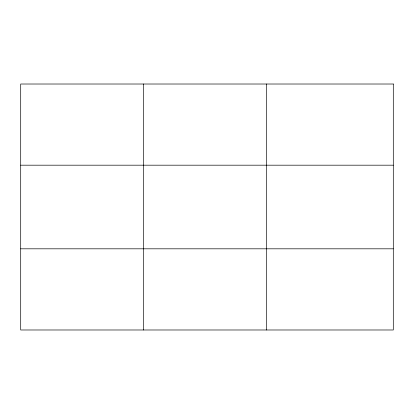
<?xml version="1.0" encoding="UTF-8"?>
<svg xmlns="http://www.w3.org/2000/svg" width="414" height="414" viewBox="0 0 414 414"><rect width="100%" height="100%" fill="white"/><g stroke="black" fill="none" stroke-linecap="round" stroke-linejoin="round"><path stroke-width="0.62" d="M143.658 84.016L143.658 329.984M266.616 84.016L266.616 329.984M20.7 165.186L393.3 165.186M20.7 248.814L393.3 248.814M393.3 84.016L393.3 329.984L20.7 329.984L20.7 84.016L393.3 84.016"/></g></svg>
